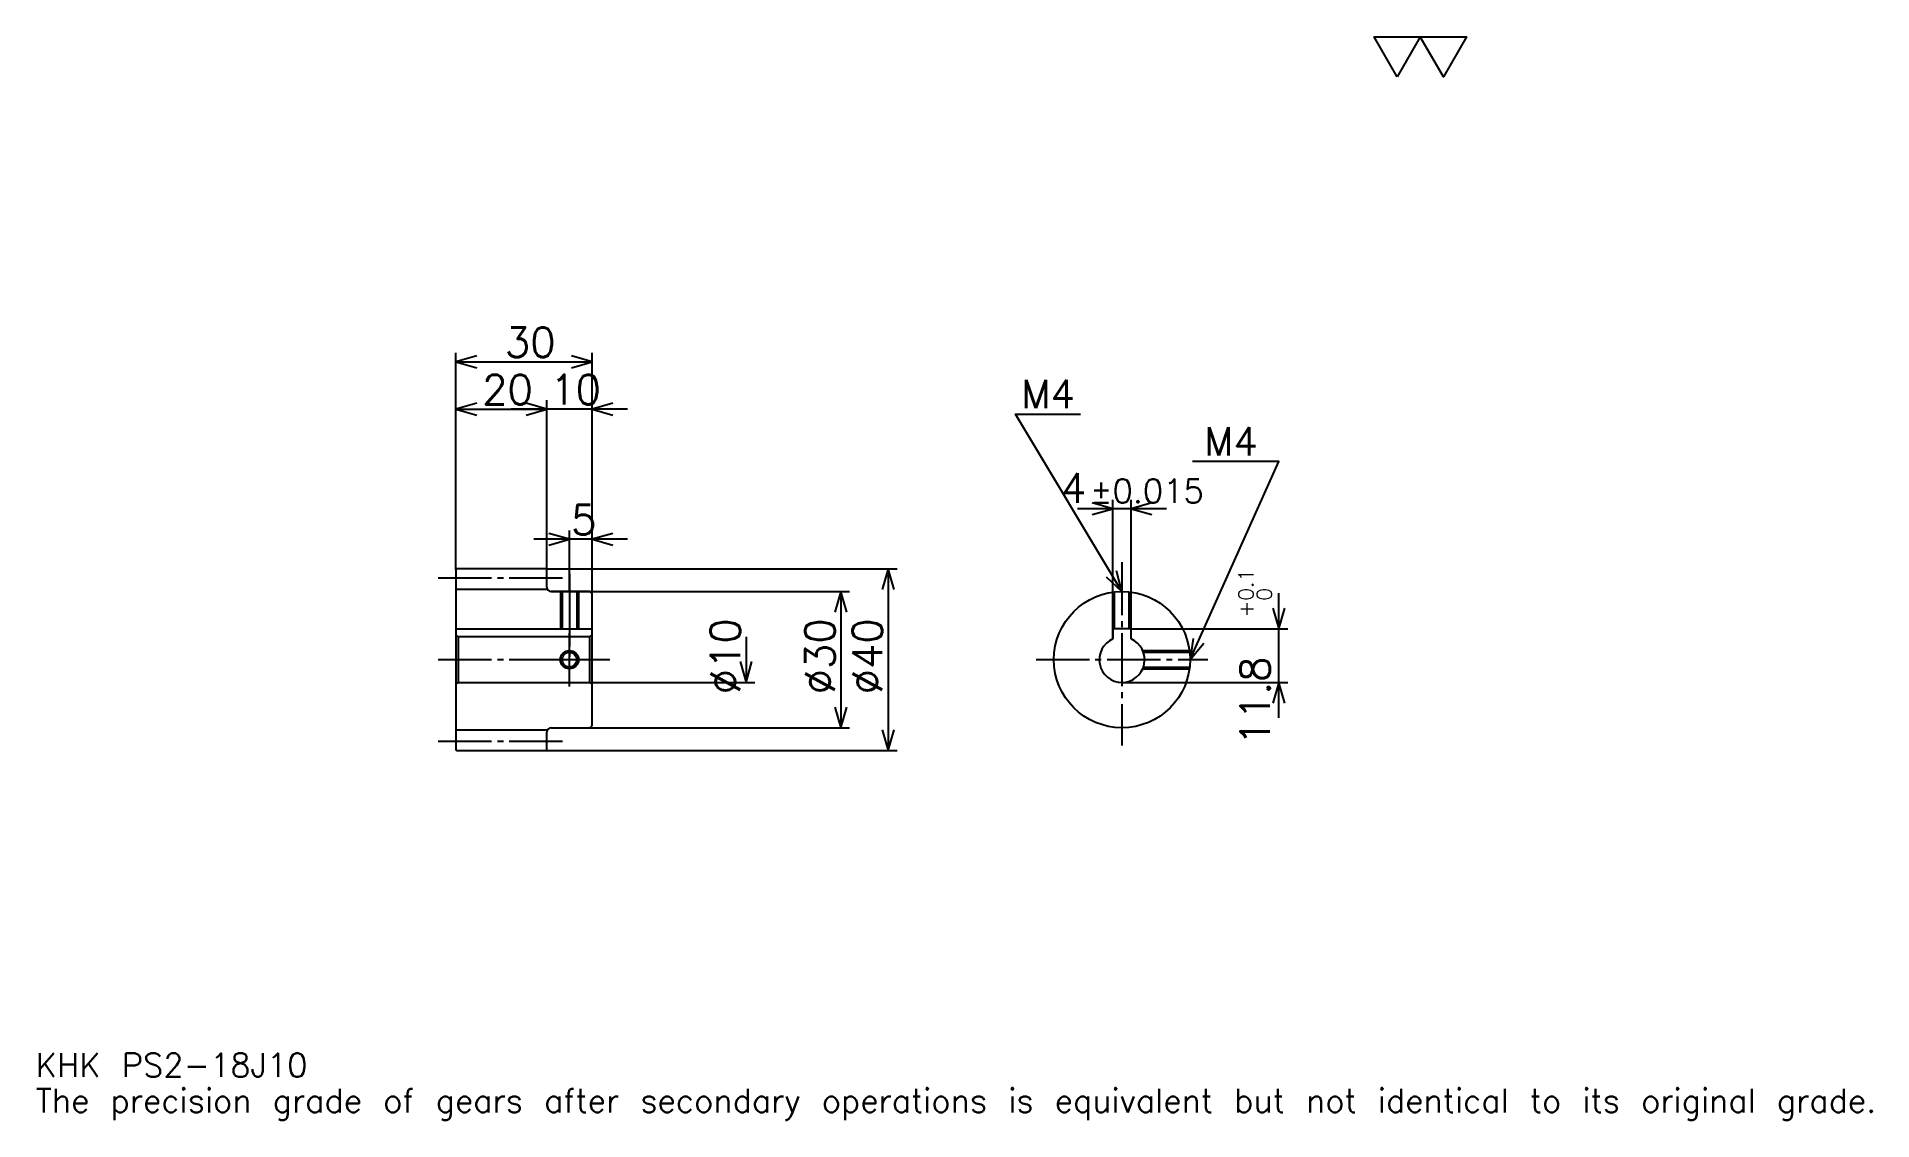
# Model space of a CAD drawing. Extents: x 13 to 418, y 5 to 244.
import ezdxf

# ---------------------------------------------------------------- set-up
doc = ezdxf.new("R2010")
doc.units = 0
doc.linetypes.add('DASHDOT', pattern=[15.652174, 11.73913, -1.304348, 1.304348, -1.304348])
doc.layers.get('0').update_dxf_attribs({"linetype": 'CONTINUOUS'})
doc.layers.add('DASHDOT', color=6, linetype='DASHDOT')
doc.styles.add('KANJI', font='TXT', dxfattribs={"bigfont": 'BIGFONT'})

msp = doc.modelspace()

# ---------------------------------------------------------------- linework, layer by layer
at = {"color": 5}
for p, q in [((105.652168, 126.304344), (105.652168, 173.91304)), ((105.652168, 171.956512), (135.652161, 171.956512)), ((135.652161, 126.304344), (135.652161, 173.91304)), ((125.652168, 126.304344), (125.652168, 163.478256)), ((105.652168, 161.521729), (125.652168, 161.521729)), ((143.478256, 161.521729), (117.82608, 161.521729)), ((262.217377, 139.565216), (242.565216, 139.565216)), ((250.391296, 113.104347), (250.391296, 141.521744)), ((254.391296, 113.104347), (254.391296, 141.521744)), ((130.652161, 126.304344), (130.652161, 134.782608)), ((143.478256, 132.82608), (122.82608, 132.82608)), ((105.652168, 126.204346), (105.652168, 126.304344)), ((125.55217, 126.304344), (135.652161, 126.304344)), ((125.652168, 126.204346), (125.652168, 126.304344)), ((130.652161, 121.304344), (130.652161, 126.304344)), ((130.652161, 121.304344), (130.652161, 126.304344)), ((135.652161, 126.304344), (202.82608, 126.304344)), ((135.652161, 120.804344), (135.652161, 126.304344)), ((200.869568, 126.304344), (200.869568, 86.304344)), ((126.652168, 121.304344), (135.652161, 121.304344)), ((135.652161, 121.304344), (192.391296, 121.304344)), ((190.434784, 121.304344), (190.434784, 91.304344)), ((286.956512, 93.478256), (286.956512, 120.930435)), ((169.565216, 111.304344), (169.565216, 101.304344)), ((254.391296, 113.104347), (288.913055, 113.104347)), ((135.652161, 101.304344), (171.521729, 101.304344)), ((252.391296, 101.304344), (288.913055, 101.304344)), ((126.652168, 91.304344), (135.652161, 91.304344)), ((135.652161, 91.304344), (192.391296, 91.304344)), ((125.55217, 86.304344), (135.652161, 86.304344)), ((135.652161, 86.304344), (202.82608, 86.304344))]:
    msp.add_line(p, q, dxfattribs=at)
at = {"color": 4}
for p, q in [((105.652168, 121.804344), (125.652168, 121.804344)), ((105.652168, 113.104347), (135.652161, 113.104347)), ((106.152168, 111.304344), (106.152168, 101.304344)), ((135.152161, 111.304344), (135.652161, 111.804344)), ((135.152161, 101.304344), (135.652161, 100.804344)), ((105.652168, 90.804344), (125.652168, 90.804344))]:
    msp.add_line(p, q, dxfattribs=at)
at = {"color": 7}
msp.add_lwpolyline([(313.043488, 234.782608), (307.956543, 243.600006), (328.304352, 243.600006), (323.217407, 234.782608), (318.130432, 243.600006), (313.043488, 234.782608)], dxfattribs=at)
at = {"color": 5}
for points in [[(110.217384, 173.260864), (105.652168, 171.956512), (110.217384, 170.652176)], [(131.086945, 170.652176), (135.652161, 171.956512), (131.086945, 173.260864)], [(110.217384, 162.82608), (105.652168, 161.521729), (110.217384, 160.217392)], [(121.086952, 160.217392), (125.652168, 161.521729), (121.086952, 162.82608)], [(121.086952, 160.217392), (125.652168, 161.521729), (121.086952, 162.82608)], [(140.217377, 162.82608), (135.652161, 161.521729), (140.217377, 160.217392)], [(252.391296, 121.304344), (228.91304, 160.434784), (243.260864, 160.434784)], [(267.391296, 106.304344), (286.956512, 150), (267.913055, 150)], [(245.82608, 138.260864), (250.391296, 139.565216), (245.82608, 140.869568)], [(258.956512, 140.869568), (254.391296, 139.565216), (258.956512, 138.260864)], [(126.086952, 131.521729), (130.652161, 132.82608), (126.086952, 134.130432)], [(140.217377, 134.130432), (135.652161, 132.82608), (140.217377, 131.521729)], [(202.173904, 121.739128), (200.869568, 126.304344), (199.565216, 121.739128)], [(248.924042, 124.547905), (252.391296, 121.304344), (251.16098, 125.890068)], [(191.73912, 116.739128), (190.434784, 121.304344), (189.130432, 116.739128)], [(285.652161, 117.669563), (286.956512, 113.104347), (288.260864, 117.669563)], [(268.066498, 111.00399), (267.391296, 106.304344), (270.447418, 109.937904)], [(168.260864, 105.86956), (169.565216, 101.304344), (170.869568, 105.86956)], [(288.260864, 96.739128), (286.956512, 101.304344), (285.652161, 96.739128)], [(189.130432, 95.86956), (190.434784, 91.304344), (191.73912, 95.86956)], [(199.565216, 90.86956), (200.869568, 86.304344), (202.173904, 90.86956)]]:
    msp.add_lwpolyline(points, dxfattribs=at)
at = {"color": 4}
for points in [[(125.652168, 122.304344), (125.652168, 126.204346), (125.55217, 126.304344), (105.752167, 126.304344), (105.652168, 126.204346), (105.652168, 100.804344)], [(126.652168, 91.304344), (135.152161, 91.304344), (135.652161, 91.804344), (135.652161, 120.804344), (135.152161, 121.304344), (126.652168, 121.304344)], [(128.652161, 121.304344), (128.652161, 113.104347)], [(129.032166, 121.304344), (129.032166, 113.104347)], [(132.272171, 121.304344), (132.272171, 113.104347)], [(132.652161, 121.304344), (132.652161, 113.104347)], [(250.391296, 110.886917), (250.391296, 121.17041)], [(250.771301, 113.104347), (250.771301, 121.216606)], [(254.011292, 113.104347), (254.011292, 121.216606)], [(254.391296, 110.886917), (254.391296, 121.17041)], [(105.652168, 100.804344), (106.152168, 101.304344), (135.152161, 101.304344), (135.152161, 111.304344), (106.152168, 111.304344), (105.652168, 111.804344)], [(254.391296, 110.886917), (254.391296, 113.104347), (250.391296, 113.104347), (250.391296, 110.886917)], [(256.973877, 108.304344), (267.257385, 108.304344)], [(257.121582, 107.924347), (267.303558, 107.924347)], [(256.973877, 104.304344), (267.257385, 104.304344)], [(257.121582, 104.684341), (267.303558, 104.684341)], [(105.652168, 100.804344), (105.652168, 86.404343), (105.752167, 86.304344), (125.55217, 86.304344), (125.652168, 86.404343), (125.652168, 90.304344)]]:
    msp.add_lwpolyline(points, dxfattribs=at)
for centre, radius in [((252.391296, 106.304344), 15), ((130.652161, 106.304344), 1.62)]:
    msp.add_circle(centre, radius, dxfattribs=at)
at = {"color": 7}
msp.add_circle((130.652161, 106.304344), 2, dxfattribs=at)
at = {"color": 4}
for centre, radius, start, end in [((126.652168, 122.304344), 1, 180, 270), ((252.391296, 106.304344), 5, 113.57817801, 66.42182199), ((126.652168, 90.304344), 1, 90, 180)]:
    msp.add_arc(centre, radius, start, end, dxfattribs=at)
at = {"layer": 'DASHDOT', "color": 7}
for p, q in [((252.391296, 127.82608), (252.391296, 87.391296)), ((101.739128, 124.304344), (129.565216, 124.304344)), ((130.652161, 121.304344), (130.652161, 106.304344)), ((101.739128, 106.304344), (139.565216, 106.304344)), ((233.478256, 106.304344), (271.304352, 106.304344)), ((101.739128, 88.304344), (129.565216, 88.304344))]:
    msp.add_line(p, q, dxfattribs=at)
for points in [[(130.652161, 125.217392), (130.652161, 109.191299)], [(130.652161, 100.391304), (130.652161, 112.217384)], [(124.73912, 106.304344), (136.565216, 106.304344)]]:
    msp.add_lwpolyline(points, dxfattribs=at)

# ---------------------------------------------------------------- texts
at = {"color": 7, "style": 'KANJI'}
for s, height, p in [('30', 6.521739, (116.41304, 173)), ('20', 6.521739, (111.41304, 162.565216)), ('10', 6.521739, (126.41304, 162.565216)), ('M4', 6.26087, (230.217377, 161.739136)), ('M4', 6.26087, (270.521729, 151.304352)), ('4', 6.521739, (238.929138, 140.869568)), ('%%p0.015', 5.217391, (245.384857, 140.869568)), ('5', 6.521739, (131.032608, 133.869568)), ('KHK PS2-18J10', 5.217391, (13.043478, 14.347826)), ('The precision grade of gears after secondary operations is equivalent but not identical to its original grade.', 5.217391, (13.043478, 6.521739))]:
    msp.add_text(s, height=height, dxfattribs=at).set_placement(p)
for s, height, p in [('0.1', 3.26087, (281.347839, 119.309372)), ('0', 3.26087, (285.391296, 119.309372)), ('+', 3.26087, (281.347839, 115.657196)), ('%%c10', 6.521739, (168.260864, 98.641304)), ('%%c30', 6.521739, (189.130432, 98.641296)), ('%%c40', 6.521739, (199.565216, 98.641296)), ('11.8', 6.521739, (285, 87.428528))]:
    msp.add_text(s, height=height, rotation=90, dxfattribs=at).set_placement(p)

doc.saveas('drawing.dxf')
